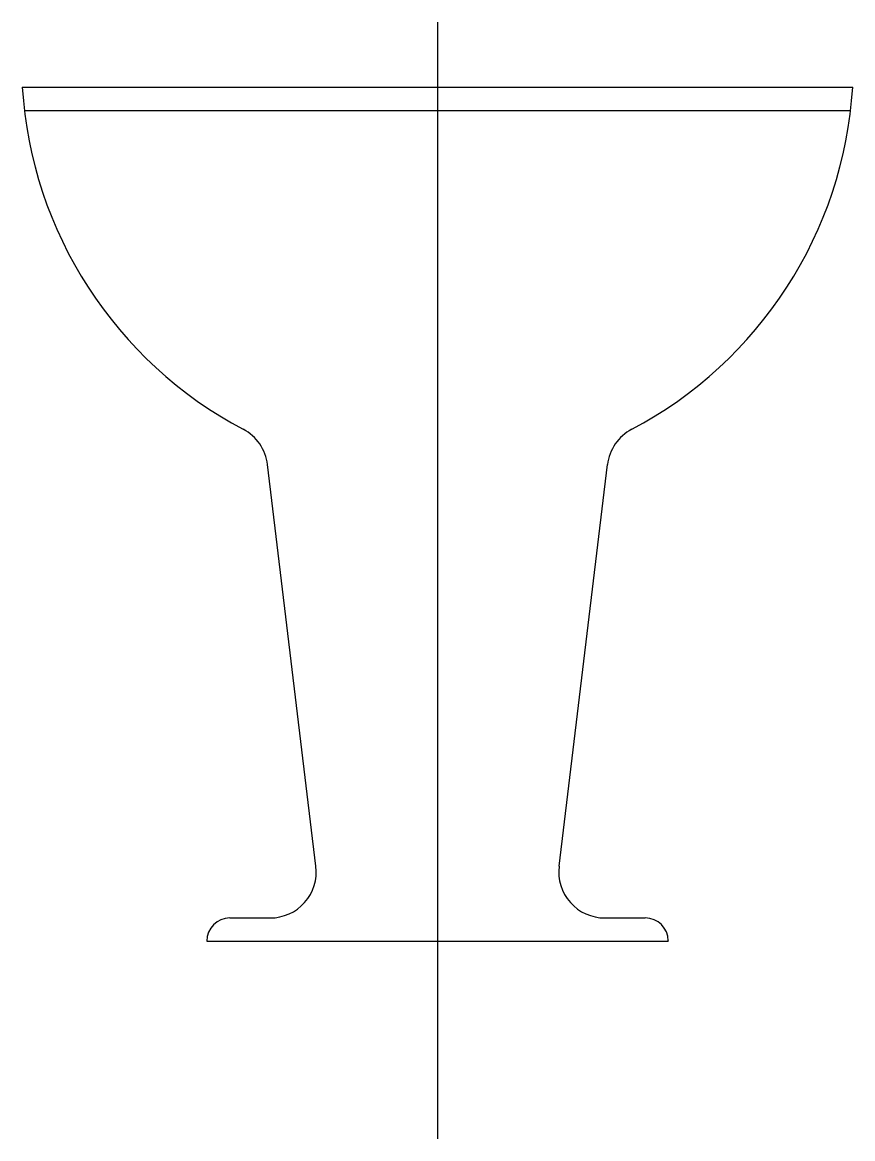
# Model space of a CAD drawing. Extents: x 791.468 to 791.828, y 6941.369 to 6941.853.
import ezdxf

# ---------------------------------------------------------------- set-up
doc = ezdxf.new("R2010")
doc.units = 0
doc.layers.get('0').update_dxf_attribs({"linetype": 'CONTINUOUS'})

msp = doc.modelspace()

# ---------------------------------------------------------------- linework, layer by layer
at = {"color": 0}
for p, q in [((791.6484974555652, 6941.853119119985), (791.6484974555652, 6941.36929410474)), ((791.468497455565, 6941.824955202553), (791.8284974555655, 6941.824955202553)), ((791.469403078251, 6941.814955202551), (791.8275918328794, 6941.814955202551)), ((791.5957958786174, 6941.487350469594), (791.5747945468439, 6941.661445245533)), ((791.701199032513, 6941.487350469594), (791.7222003642866, 6941.661445245533)), ((791.5584974555651, 6941.464955202552), (791.5759398292681, 6941.464955202552)), ((791.7210550818623, 6941.464955202552), (791.7385974555651, 6941.464955202552)), ((791.5484974555653, 6941.45495520255), (791.5484974555653, 6941.45495520255)), ((791.5484974555653, 6941.45495520255), (791.7484974555651, 6941.45495520255)), ((791.7484974555651, 6941.455055202548), (791.7484974555651, 6941.45495520255))]:
    msp.add_line(p, q, dxfattribs=at)
for centre, radius, start, end in [((791.6484974555652, 6941.836215403279), 0.180351856437531, 183.5795687223454, 242.1619974998873), ((791.6484974555652, 6941.836215403279), 0.180351856437531, 297.8380025001129, 356.4204312776546), ((791.5549384974946, 6941.659049978486), 0.02, 6.8784451770794, 62.16199749988769), ((791.7420564136359, 6941.659049978486), 0.02, 117.8380025001135, 173.1215548229206), ((791.5759398292681, 6941.484955202547), 0.02, 270, 6.878445177078973), ((791.7210550818623, 6941.484955202547), 0.02, 173.1215548229211, 270), ((791.5584974555651, 6941.45495520255), 0.01, 90, 180), ((791.7385974555651, 6941.455055202548), 0.0099, 0, 89.99999999999987)]:
    msp.add_arc(centre, radius, start, end, dxfattribs=at)

doc.saveas('drawing.dxf')
